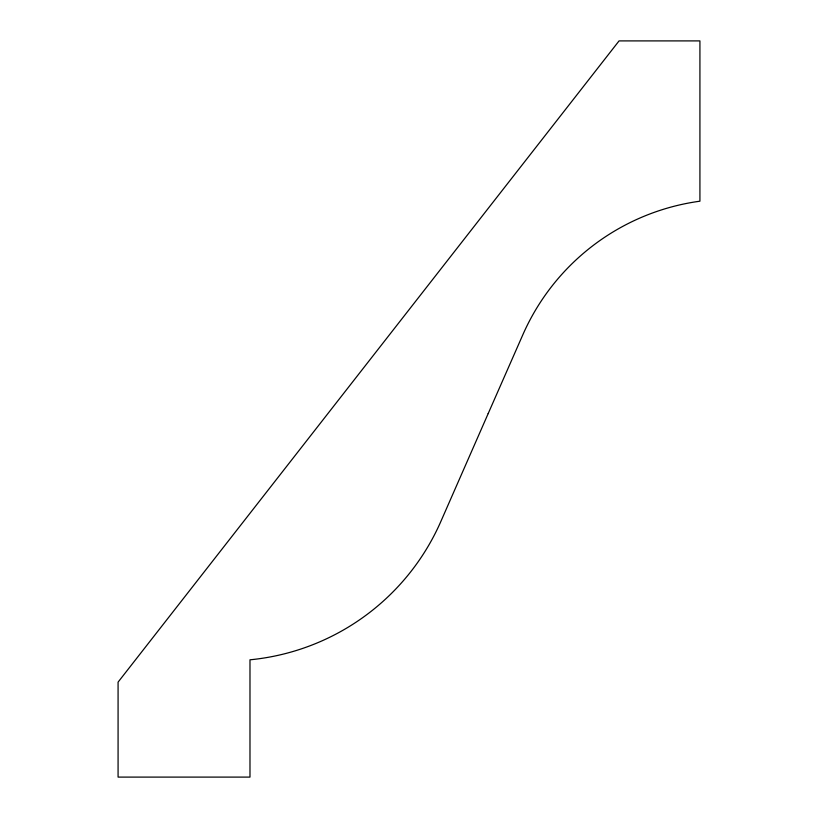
<?xml version="1.0" encoding="UTF-8"?>
<svg xmlns="http://www.w3.org/2000/svg" width="818" height="818" viewBox="0 0 818 818"><rect width="100%" height="100%" fill="white"/><g stroke="black" fill="none" stroke-linecap="round" stroke-linejoin="round"><path stroke-width="1.23" d="M488.172 413.601L440.841 521.495A233.007 233.007 0 0 1 249.981 659.809L249.981 777.1L118.078 777.1L118.078 682.13L619.062 40.9L699.922 40.9L699.922 201.197A226.995 226.995 0 0 0 522.835 334.756L488.172 413.601"/></g></svg>
